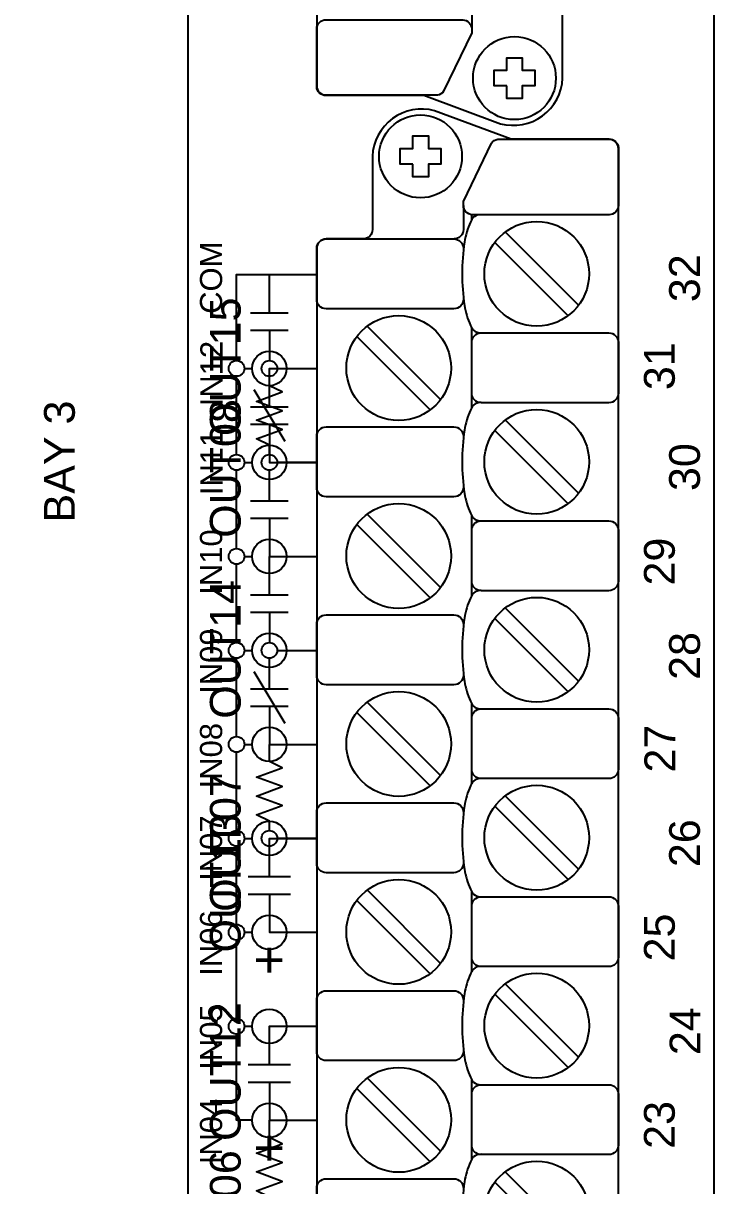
# Model space of a CAD drawing. Extents: x 1 to 47.7, y 0.3 to 34.2.
# Drawn here: x 32.762 to 34.969, y 11.289 to 15 of the extents above; entities that cross this region are included whole.
import ezdxf

# ---------------------------------------------------------------- set-up
doc = ezdxf.new("R2010")
doc.units = 0
doc.header["$MEASUREMENT"] = 0
for name, color, linetype in [('2_4__9___2__100-1000BASE__', 7, 'CONTINUOUS'), ('4_1__2___8__OPTOISO_IND_LS', 7, 'CONTINUOUS'), ('4_2__7___8__OPTOISO_IND_LS', 7, 'CONTINUOUS'), ('4_3__4___24__OPTOISO_LS_IN', 7, 'CONTINUOUS'), ('4_4__D___24__OPTOISO_LS_IN', 7, 'CONTINUOUS'), ('4_5__8___8__OPTOISO_IND_LS', 7, 'CONTINUOUS'), ('7_0______DWG_', 7, 'CONTINUOUS')]:
    doc.layers.add(name, color=color, linetype=linetype)
doc.styles.add('ARIAL', font='arial.ttf')

msp = doc.modelspace()

# ---------------------------------------------------------------- linework, layer by layer
at = {"layer": '2_4__9___2__100-1000BASE__'}
msp.add_lwpolyline([(30.7752, 11.7817, -0.000059), (32.3989, 11.7817, -0.030072)], format="xyb", dxfattribs=at)
at = {"layer": '4_1__2___8__OPTOISO_IND_LS'}
for points in [[(33.5485, 14.076), (33.5485, 14.1982), (33.6997, 14.1982)], [(33.4885, 14.076), (33.6085, 14.076)], [(33.4885, 14.0203), (33.6085, 14.0203)], [(33.5485, 14.0203), (33.5485, 13.9232)], [(33.5735, 13.8982), (33.6997, 13.8982)], [(33.5485, 13.776), (33.5485, 13.8732)], [(33.4985, 13.8307), (33.5985, 13.6657)], [(33.4885, 13.776), (33.6085, 13.776)], [(33.4885, 13.7203), (33.6085, 13.7203)], [(33.5485, 13.7203), (33.5485, 13.5982), (33.6997, 13.5982)], [(33.5485, 13.176), (33.5485, 13.2982), (33.6997, 13.2982)], [(33.4885, 13.176), (33.6085, 13.176)], [(33.4885, 13.1203), (33.6085, 13.1203)], [(33.5485, 13.1203), (33.5485, 13.0232)], [(33.5735, 12.9982), (33.6997, 12.9982)], [(33.5485, 12.876), (33.5485, 12.9732)], [(33.4985, 12.9307), (33.5985, 12.7657)], [(33.4885, 12.876), (33.6085, 12.876)], [(33.4885, 12.8203), (33.6085, 12.8203)], [(33.5485, 12.8203), (33.5485, 12.6982), (33.6997, 12.6982)], [(33.5485, 12.276), (33.5485, 12.3982), (33.6997, 12.3982)], [(33.481, 12.276), (33.616, 12.276)], [(33.481, 12.2203), (33.616, 12.2203)], [(33.5485, 12.2203), (33.5485, 12.0982), (33.6997, 12.0982)], [(33.5485, 11.676), (33.5485, 11.7982), (33.6997, 11.7982)], [(33.481, 11.676), (33.616, 11.676)], [(33.481, 11.6203), (33.616, 11.6203)], [(33.5485, 11.6203), (33.5485, 11.4982), (33.6997, 11.4982)]]:
    msp.add_lwpolyline(points, dxfattribs=at)
for centre in [(33.5485, 13.8982), (33.5485, 12.9982)]:
    msp.add_circle(centre, 0.025, dxfattribs=at)
at = {"layer": '4_2__7___8__OPTOISO_IND_LS'}
for points in [[(33.5485, 14.076), (33.5485, 14.1982), (33.6997, 14.1982)], [(33.4885, 14.076), (33.6085, 14.076)], [(33.4885, 14.0203), (33.6085, 14.0203)], [(33.5485, 14.0203), (33.5485, 13.9232)], [(33.5735, 13.8982), (33.6997, 13.8982)], [(33.5485, 13.776), (33.5485, 13.8732)], [(33.4985, 13.8307), (33.5985, 13.6657)], [(33.4885, 13.776), (33.6085, 13.776)], [(33.4885, 13.7203), (33.6085, 13.7203)], [(33.5485, 13.7203), (33.5485, 13.5982), (33.6997, 13.5982)], [(33.5485, 13.176), (33.5485, 13.2982), (33.6997, 13.2982)], [(33.4885, 13.176), (33.6085, 13.176)], [(33.4885, 13.1203), (33.6085, 13.1203)], [(33.5485, 13.1203), (33.5485, 13.0232)], [(33.5735, 12.9982), (33.6997, 12.9982)], [(33.5485, 12.876), (33.5485, 12.9732)], [(33.4985, 12.9307), (33.5985, 12.7657)], [(33.4885, 12.876), (33.6085, 12.876)], [(33.4885, 12.8203), (33.6085, 12.8203)], [(33.5485, 12.8203), (33.5485, 12.6982), (33.6997, 12.6982)], [(33.5485, 12.276), (33.5485, 12.3982), (33.6997, 12.3982)], [(33.481, 12.276), (33.616, 12.276)], [(33.481, 12.2203), (33.616, 12.2203)], [(33.5485, 12.2203), (33.5485, 12.0982), (33.6997, 12.0982)], [(33.5485, 11.676), (33.5485, 11.7982), (33.6997, 11.7982)], [(33.481, 11.676), (33.616, 11.676)], [(33.481, 11.6203), (33.616, 11.6203)], [(33.5485, 11.6203), (33.5485, 11.4982), (33.6997, 11.4982)]]:
    msp.add_lwpolyline(points, dxfattribs=at)
for centre in [(33.5485, 13.8982), (33.5485, 12.9982)]:
    msp.add_circle(centre, 0.025, dxfattribs=at)
at = {"layer": '4_3__4___24__OPTOISO_LS_IN'}
for points in [[(33.4436, 13.9232), (33.4436, 14.1982), (33.6997, 14.1982)], [(33.4686, 13.8982), (33.4935, 13.8982)], [(33.6035, 13.8982), (33.6997, 13.8982)], [(33.4436, 13.6232), (33.4436, 13.8732)], [(33.4686, 13.5982), (33.4935, 13.5982)], [(33.6035, 13.5982), (33.6997, 13.5982)], [(33.4436, 13.3232), (33.4436, 13.5732)], [(33.4686, 13.2982), (33.4935, 13.2982)], [(33.6035, 13.2982), (33.6997, 13.2982)], [(33.4436, 13.0232), (33.4436, 13.2732)], [(33.4686, 12.9982), (33.4935, 12.9982)], [(33.6035, 12.9982), (33.6997, 12.9982)], [(33.4436, 12.7232), (33.4436, 12.9732)], [(33.4686, 12.6982), (33.4935, 12.6982)], [(33.6035, 12.6982), (33.6997, 12.6982)], [(33.4436, 12.4232), (33.4436, 12.6732)], [(33.4686, 12.3982), (33.4935, 12.3982)], [(33.6035, 12.3982), (33.6997, 12.3982)], [(33.4436, 12.1232), (33.4436, 12.3732)], [(33.4686, 12.0982), (33.4935, 12.0982)], [(33.6035, 12.0982), (33.6997, 12.0982)], [(33.4436, 11.8232), (33.4436, 12.0732)], [(33.4935, 11.4982), (33.4436, 11.4982), (33.4436, 11.7732)], [(33.4686, 11.7982), (33.4935, 11.7982)], [(33.6035, 11.7982), (33.6997, 11.7982)], [(33.6035, 11.4982), (33.6997, 11.4982)]]:
    msp.add_lwpolyline(points, dxfattribs=at)
for centre, radius in [((33.4436, 13.8982), 0.025), ((33.5485, 13.8982), 0.055), ((33.4436, 13.5982), 0.025), ((33.5485, 13.5982), 0.055), ((33.4436, 13.2982), 0.025), ((33.5485, 13.2982), 0.055), ((33.5485, 12.9982), 0.055), ((33.4436, 12.9982), 0.025), ((33.5485, 12.6982), 0.055), ((33.4436, 12.6982), 0.025), ((33.5485, 12.3982), 0.055), ((33.4436, 12.3982), 0.025), ((33.5485, 12.0982), 0.055), ((33.4436, 12.0982), 0.025), ((33.5485, 11.7982), 0.055), ((33.4436, 11.7982), 0.025), ((33.5485, 11.4982), 0.055)]:
    msp.add_circle(centre, radius, dxfattribs=at)
at = {"layer": '4_4__D___24__OPTOISO_LS_IN'}
for points in [[(33.4436, 13.9232), (33.4436, 14.1982), (33.6997, 14.1982)], [(33.4686, 13.8982), (33.4935, 13.8982)], [(33.6035, 13.8982), (33.6997, 13.8982)], [(33.4436, 13.6232), (33.4436, 13.8732)], [(33.4686, 13.5982), (33.4935, 13.5982)], [(33.6035, 13.5982), (33.6997, 13.5982)], [(33.4436, 13.3232), (33.4436, 13.5732)], [(33.4686, 13.2982), (33.4935, 13.2982)], [(33.6035, 13.2982), (33.6997, 13.2982)], [(33.4436, 13.0232), (33.4436, 13.2732)], [(33.4686, 12.9982), (33.4935, 12.9982)], [(33.6035, 12.9982), (33.6997, 12.9982)], [(33.4436, 12.7232), (33.4436, 12.9732)], [(33.4686, 12.6982), (33.4935, 12.6982)], [(33.6035, 12.6982), (33.6997, 12.6982)], [(33.4436, 12.4232), (33.4436, 12.6732)], [(33.4686, 12.3982), (33.4935, 12.3982)], [(33.6035, 12.3982), (33.6997, 12.3982)], [(33.4436, 12.1232), (33.4436, 12.3732)], [(33.4686, 12.0982), (33.4935, 12.0982)], [(33.6035, 12.0982), (33.6997, 12.0982)], [(33.4436, 11.8232), (33.4436, 12.0732)], [(33.4935, 11.4982), (33.4436, 11.4982), (33.4436, 11.7732)], [(33.4686, 11.7982), (33.4935, 11.7982)], [(33.6035, 11.7982), (33.6997, 11.7982)], [(33.6035, 11.4982), (33.6997, 11.4982)]]:
    msp.add_lwpolyline(points, dxfattribs=at)
for centre, radius in [((33.4436, 13.8982), 0.025), ((33.5485, 13.8982), 0.055), ((33.4436, 13.5982), 0.025), ((33.5485, 13.5982), 0.055), ((33.4436, 13.2982), 0.025), ((33.5485, 13.2982), 0.055), ((33.5485, 12.9982), 0.055), ((33.4436, 12.9982), 0.025), ((33.5485, 12.6982), 0.055), ((33.4436, 12.6982), 0.025), ((33.5485, 12.3982), 0.055), ((33.4436, 12.3982), 0.025), ((33.5485, 12.0982), 0.055), ((33.4436, 12.0982), 0.025), ((33.5485, 11.7982), 0.055), ((33.4436, 11.7982), 0.025), ((33.5485, 11.4982), 0.055)]:
    msp.add_circle(centre, radius, dxfattribs=at)
at = {"layer": '4_5__8___8__OPTOISO_IND_LS'}
for points in [[(33.5485, 13.6232), (33.5485, 13.6531), (33.5073, 13.6731), (33.5898, 13.7031), (33.5073, 13.7332), (33.5898, 13.7632), (33.5073, 13.7932), (33.5898, 13.8232), (33.5485, 13.8432), (33.5485, 13.8982), (33.6997, 13.8982)], [(33.6997, 13.5982), (33.5735, 13.5982)], [(33.5485, 13.476), (33.5485, 13.5732)], [(33.4885, 13.476), (33.6085, 13.476)], [(33.4885, 13.4203), (33.6085, 13.4203)], [(33.5485, 13.4203), (33.5485, 13.2982), (33.6997, 13.2982)], [(33.5485, 12.4232), (33.5485, 12.4531), (33.5073, 12.4731), (33.5898, 12.5031), (33.5073, 12.5332), (33.5898, 12.5632), (33.5073, 12.5932), (33.5898, 12.6232), (33.5485, 12.6432), (33.5485, 12.6982), (33.6997, 12.6982)], [(33.6997, 12.3982), (33.5735, 12.3982)], [(33.5485, 12.276), (33.5485, 12.3732)], [(33.4885, 12.276), (33.6085, 12.276)], [(33.4885, 12.2203), (33.6085, 12.2203)], [(33.5485, 12.2203), (33.5485, 12.0982), (33.6997, 12.0982)], [(33.5485, 11.2232), (33.5485, 11.2531), (33.5073, 11.2732), (33.5898, 11.3032), (33.5073, 11.3332), (33.5898, 11.3632), (33.5073, 11.3932), (33.5898, 11.4232), (33.5485, 11.4432), (33.5485, 11.4982), (33.6997, 11.4982)]]:
    msp.add_lwpolyline(points, dxfattribs=at)
for centre in [(33.5485, 13.5982), (33.5485, 12.3982)]:
    msp.add_circle(centre, 0.025, dxfattribs=at)
at = {"layer": '7_0______DWG_'}
for points in [[(33.2887, 3.6192), (33.2887, 20.2795, -0.468367), (33.3487, 20.3295), (34.9187, 20.3295, -0.414132), (34.9687, 20.2795), (34.9687, 3.6192, -0.414214), (34.9187, 3.5692), (33.3387, 3.5692, -0.414287)], [(34.6638, 14.6031), (34.6639, 14.4188, -0.414214), (34.6339, 14.3888), (34.1968, 14.3888, -0.390527), (34.1685, 14.4188), (34.1685, 14.431), (34.2582, 14.6169, -0.241514), (34.2782, 14.6298), (34.6339, 14.6298, -0.422157)]]:
    msp.add_lwpolyline(points, format="xyb", close=True, dxfattribs=at)
for points in [[(34.6338, 15.088, 0.414213), (34.6638, 15.118), (34.6639, 20.0998, 0.414214), (34.6339, 20.1298), (34.3209, 20.1298), (34.0761, 20.2207, 0.480048), (33.8779, 20.0757), (33.8779, 19.8415, -0.414214), (33.8479, 19.8115), (33.7297, 19.8115, 0.414212), (33.6997, 19.7815), (33.6997, 19.7815), (33.6997, 14.8004, 0.414215), (33.7297, 14.7704), (34.0425, 14.7705), (34.2873, 14.6796, 0.47859), (34.4858, 14.8246), (34.4858, 15.058, -0.414214), (34.5158, 15.088)], [(34.1951, 15.3273), (34.1951, 14.9692), (34.1053, 14.7833, -0.241986), (34.0855, 14.7705), (33.7297, 14.7704, -0.422157), (33.6998, 14.7971), (33.6997, 14.9814, -0.414214), (33.7297, 15.0114), (34.1668, 15.0114, -0.390527), (34.1951, 14.9814)], [(34.6338, 9.588, 0.414213), (34.6638, 9.618), (34.6639, 14.5998, 0.414214), (34.6339, 14.6298), (34.3209, 14.6298), (34.0761, 14.7207, 0.480048), (33.8779, 14.5757), (33.8779, 14.3415, -0.414214), (33.8479, 14.3115), (33.7297, 14.3115, 0.414212), (33.6997, 14.2815), (33.6997, 14.2815), (33.6997, 9.3004, 0.414215), (33.7297, 9.2704), (34.0425, 9.2705), (34.2873, 9.1796, 0.47859), (34.4858, 9.3246), (34.4858, 9.558, -0.414214), (34.5158, 9.588)], [(34.1685, 14.4188), (34.1686, 14.3415, -0.414214), (34.1386, 14.3115)], [(34.2166, 14.3888, 0.127742), (34.2012, 14.381, 0.081668), (34.191, 14.3654, 0.0591), (34.1717, 14.3017, 0.034646), (34.1646, 14.2002, 0.03436), (34.1717, 14.0995, 0.0591), (34.191, 14.0358, 0.081668), (34.2012, 14.0201, 0.191033), (34.2251, 14.0116)], [(34.1684, 14.1265), (34.1684, 14.1186, -0.414214), (34.1384, 14.0886), (33.7297, 14.0886, -0.414214), (33.6997, 14.1186), (33.6997, 14.2815, -0.414214), (33.7297, 14.3115), (34.1384, 14.3115, -0.414214), (34.1684, 14.2815), (34.1684, 14.2747)], [(34.1951, 13.9816, -0.414214), (34.2251, 14.0116), (34.6338, 14.0116, -0.414214), (34.6638, 13.9816), (34.6638, 13.8188, -0.414214), (34.6338, 13.7888), (34.2251, 13.7888, -0.414214), (34.1951, 13.8188)], [(34.2251, 13.7895, 0.191033), (34.2012, 13.781, 0.081668), (34.191, 13.7654, 0.0591), (34.1717, 13.7017, 0.034646), (34.1646, 13.6002, 0.03436), (34.1717, 13.4995, 0.0591), (34.191, 13.4358, 0.081668), (34.2012, 13.4201, 0.191033), (34.2251, 13.4116)], [(34.1684, 13.5265), (34.1684, 13.5186, -0.414214), (34.1384, 13.4886), (33.7297, 13.4886, -0.414214), (33.6997, 13.5186), (33.6997, 13.6815, -0.414214), (33.7297, 13.7115), (34.1384, 13.7115, -0.414214), (34.1684, 13.6815), (34.1684, 13.6746)], [(34.1951, 13.3816, -0.414214), (34.2251, 13.4116), (34.6338, 13.4116, -0.414214), (34.6638, 13.3816), (34.6638, 13.2188, -0.414214), (34.6338, 13.1888), (34.2251, 13.1888, -0.414214), (34.1951, 13.2188)], [(34.2251, 13.1895, 0.191033), (34.2012, 13.181, 0.081668), (34.191, 13.1654, 0.0591), (34.1717, 13.1017, 0.034646), (34.1646, 13.0002, 0.03436), (34.1717, 12.8995, 0.0591), (34.191, 12.8358, 0.081668), (34.2012, 12.8201, 0.191033), (34.2251, 12.8116)], [(34.1684, 12.9265), (34.1684, 12.9186, -0.414214), (34.1384, 12.8886), (33.7297, 12.8886, -0.414214), (33.6997, 12.9186), (33.6997, 13.0815, -0.414214), (33.7297, 13.1115), (34.1384, 13.1115, -0.414214), (34.1684, 13.0815), (34.1684, 13.0746)], [(34.1951, 12.7816, -0.414214), (34.2251, 12.8116), (34.6338, 12.8116, -0.414214), (34.6638, 12.7816), (34.6638, 12.6188, -0.414214), (34.6338, 12.5888), (34.2251, 12.5888, -0.414214), (34.1951, 12.6188)], [(34.2251, 12.5895, 0.191033), (34.2012, 12.581, 0.081668), (34.191, 12.5654, 0.0591), (34.1717, 12.5017, 0.034646), (34.1646, 12.4002, 0.03436), (34.1717, 12.2995, 0.0591), (34.191, 12.2358, 0.081668), (34.2012, 12.2201, 0.191033), (34.2251, 12.2116)], [(34.1684, 12.3265), (34.1684, 12.3186, -0.414214), (34.1384, 12.2886), (33.7297, 12.2886, -0.414214), (33.6997, 12.3186), (33.6997, 12.4815, -0.414214), (33.7297, 12.5115), (34.1384, 12.5115, -0.414214), (34.1684, 12.4815), (34.1684, 12.4746)], [(34.1951, 12.1816, -0.414214), (34.2251, 12.2116), (34.6338, 12.2116, -0.414214), (34.6638, 12.1816), (34.6638, 12.0188, -0.414214), (34.6338, 11.9888), (34.2251, 11.9888, -0.414214), (34.1951, 12.0188)], [(34.2251, 11.9895, 0.191033), (34.2012, 11.981, 0.081668), (34.191, 11.9654, 0.0591), (34.1717, 11.9017, 0.034646), (34.1646, 11.8002, 0.03436), (34.1717, 11.6995, 0.0591), (34.191, 11.6357, 0.081668), (34.2012, 11.6201, 0.191033), (34.2251, 11.6116)], [(34.1684, 11.7265), (34.1684, 11.7186, -0.414214), (34.1384, 11.6886), (33.7297, 11.6886, -0.414214), (33.6997, 11.7186), (33.6997, 11.8815, -0.414214), (33.7297, 11.9115), (34.1384, 11.9115, -0.414214), (34.1684, 11.8815), (34.1684, 11.8746)], [(34.1951, 11.5816, -0.414214), (34.2251, 11.6116), (34.6338, 11.6116, -0.414214), (34.6638, 11.5816), (34.6638, 11.4188, -0.414214), (34.6338, 11.3888), (34.2251, 11.3888, -0.414214), (34.1951, 11.4188)], [(34.2251, 11.3895, 0.191033), (34.2012, 11.381, 0.081668), (34.191, 11.3654, 0.0591), (34.1717, 11.3017, 0.034646), (34.1646, 11.2001, 0.03436), (34.1717, 11.0995, 0.0591), (34.191, 11.0357, 0.081668), (34.2012, 11.0201, 0.191033), (34.2251, 11.0116)], [(34.1684, 11.1265), (34.1684, 11.1186, -0.414214), (34.1384, 11.0886), (33.7297, 11.0886, -0.414214), (33.6997, 11.1186), (33.6997, 11.2814, -0.414214), (33.7297, 11.3114), (34.1384, 11.3114, -0.414214), (34.1684, 11.2814), (34.1684, 11.2746)]]:
    msp.add_lwpolyline(points, format="xyb", dxfattribs=at)
for points in [[(34.3069, 14.8), (34.2666, 14.8), (34.2666, 14.85), (34.3069, 14.85), (34.3069, 14.8901), (34.3569, 14.8901), (34.3569, 14.85), (34.3968, 14.85), (34.3968, 14.8), (34.3569, 14.8), (34.3569, 14.7599), (34.3069, 14.7599)], [(34.0068, 14.5503), (33.9665, 14.5503), (33.9665, 14.6002), (34.0068, 14.6002), (34.0068, 14.6403), (34.0567, 14.6403), (34.0567, 14.6002), (34.0967, 14.6002), (34.0967, 14.5503), (34.0567, 14.5503), (34.0567, 14.5101), (34.0068, 14.5101)]]:
    msp.add_lwpolyline(points, close=True, dxfattribs=at)
for points in [[(34.1944, 14.3891), (34.1944, 14.372)], [(34.3025, 14.334), (34.5366, 14.0998)], [(34.269, 14.3005), (34.5032, 14.0664)], [(33.8615, 14.0333), (34.0956, 13.7991)], [(34.1951, 13.773), (34.1951, 14.0281)], [(33.8281, 13.9999), (34.0622, 13.7657)], [(34.3025, 13.734), (34.5366, 13.4998)], [(34.269, 13.7005), (34.5032, 13.4664)], [(33.8281, 13.3999), (34.0622, 13.1657)], [(33.8615, 13.4333), (34.0956, 13.1991)], [(34.1951, 13.173), (34.1951, 13.4281)], [(34.269, 13.1005), (34.5032, 12.8664)], [(34.3025, 13.134), (34.5366, 12.8998)], [(33.8615, 12.8333), (34.0956, 12.5991)], [(34.1951, 12.573), (34.1951, 12.8281)], [(33.8281, 12.7999), (34.0622, 12.5657)], [(34.3025, 12.5339), (34.5366, 12.2998)], [(34.269, 12.5005), (34.5032, 12.2664)], [(33.8615, 12.2333), (34.0956, 11.9991)], [(34.1951, 11.973), (34.1951, 12.2281)], [(33.8281, 12.1999), (34.0622, 11.9657)], [(34.3025, 11.9339), (34.5366, 11.6998)], [(34.269, 11.9005), (34.5032, 11.6664)], [(33.8615, 11.6333), (34.0956, 11.3991)], [(34.1951, 11.373), (34.1951, 11.6281)], [(33.8281, 11.5999), (34.0622, 11.3657)], [(34.3025, 11.3339), (34.5366, 11.0998)], [(34.269, 11.3005), (34.5032, 11.0664)]]:
    msp.add_lwpolyline(points, dxfattribs=at)
for centre, radius in [((34.3317, 14.825), 0.1324), ((34.0316, 14.5752), 0.1324), ((34.4028, 14.2002), 0.1673), ((33.9618, 13.8995), 0.1673), ((34.4028, 13.6002), 0.1673), ((33.9618, 13.2995), 0.1673), ((34.4028, 13.0002), 0.1673), ((33.9618, 12.6995), 0.1673), ((34.4028, 12.4002), 0.1673), ((33.9618, 12.0995), 0.1673), ((34.4028, 11.8002), 0.1673), ((33.9618, 11.4995), 0.1673), ((34.4028, 11.2001), 0.1673)]:
    msp.add_circle(centre, radius, dxfattribs=at)

# ---------------------------------------------------------------- texts
at = {"layer": '4_1__2___8__OPTOISO_IND_LS', "style": 'ARIAL'}
for s, p in [('OUT15', (33.4569, 13.6821)), ('OUT14', (33.4569, 12.78)), ('OUT13', (33.4569, 12.0338)), ('OUT12', (33.4569, 11.4323))]:
    msp.add_text(s, height=0.09833, rotation=90, dxfattribs=at).set_placement(p)
at = {"layer": '4_2__7___8__OPTOISO_IND_LS', "style": 'ARIAL'}
for s, height, p in [('OUT15', 0.09833, (33.4569, 13.6821)), ('OUT14', 0.09833, (33.4569, 12.78)), ('OUT13', 0.09833, (33.4569, 12.0338)), ('+', 0.118, (33.6053, 11.9612)), ('OUT12', 0.09833, (33.4569, 11.4323)), ('+', 0.118, (33.6053, 11.3612))]:
    msp.add_text(s, height=height, rotation=90, dxfattribs=at).set_placement(p)
at = {"layer": '4_3__4___24__OPTOISO_LS_IN', "style": 'ARIAL'}
for s, p in [('COM', (33.3976, 14.0725)), ('IN12', (33.3988, 13.7774)), ('IN11', (33.3988, 13.4936)), ('IN10', (33.3976, 13.1758)), ('IN09', (33.3976, 12.8595)), ('IN08', (33.3976, 12.5576)), ('IN07', (33.3976, 12.2625)), ('IN06', (33.3976, 11.9595)), ('IN05', (33.3976, 11.6595)), ('IN04', (33.3976, 11.3578))]:
    msp.add_text(s, height=0.0708, rotation=90, dxfattribs=at).set_placement(p)
at = {"layer": '4_4__D___24__OPTOISO_LS_IN', "style": 'ARIAL'}
for s, p in [('COM', (33.3976, 14.0725)), ('IN12', (33.3988, 13.7774)), ('IN11', (33.3988, 13.4936)), ('IN10', (33.3976, 13.1758)), ('IN09', (33.3976, 12.8595)), ('IN08', (33.3976, 12.5576)), ('IN07', (33.3976, 12.2625)), ('IN06', (33.3976, 11.9595)), ('IN05', (33.3976, 11.6595)), ('IN04', (33.3976, 11.3578))]:
    msp.add_text(s, height=0.0708, rotation=90, dxfattribs=at).set_placement(p)
at = {"layer": '4_5__8___8__OPTOISO_IND_LS', "style": 'ARIAL'}
for s, p in [('OUT08', (33.4569, 13.3575)), ('OUT07', (33.4569, 12.1637)), ('OUT06', (33.4569, 10.9599))]:
    msp.add_text(s, height=0.09833, rotation=90, dxfattribs=at).set_placement(p)
at = {"layer": '7_0______DWG_', "style": 'ARIAL'}
for s, p in [('32', (34.9244, 14.1098)), ('31', (34.844, 13.829)), ('BAY 3', (32.9268, 13.4064)), ('30', (34.9244, 13.5069)), ('29', (34.844, 13.2053)), ('28', (34.9244, 12.9039)), ('27', (34.8455, 12.6082)), ('26', (34.9244, 12.3063)), ('25', (34.844, 12.0053)), ('24', (34.926, 11.7062)), ('23', (34.844, 11.4069))]:
    msp.add_text(s, height=0.09833, rotation=90, dxfattribs=at).set_placement(p)

doc.saveas('drawing.dxf')
